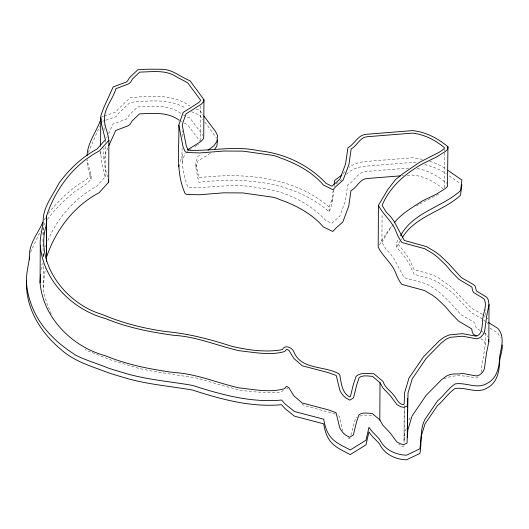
<?xml version="1.0" encoding="UTF-8"?>
<svg xmlns="http://www.w3.org/2000/svg" width="529" height="529" viewBox="0 0 529 529"><rect width="100%" height="100%" fill="white"/><g stroke="black" fill="none" stroke-linecap="round" stroke-linejoin="round"><path stroke-width="0.4" stroke-dasharray="2.65 1.98" d="M42.981 239.101L43.133 257.061L43.153 252.935M43.001 234.975L43.041 227.543M43.246 234.77L43.285 227.338M51.207 314.021L46.777 303.005L43.887 292.874L43.451 287.406L43.576 263.634M43.609 257.081L43.636 252.981M47.431 219.356L54.242 210.873L63.963 200.868L74.51 191.802L87.02 183.57L91.061 179.08C91.848 172.302 87.583 166.324 87.424 159.566M47.855 240.695C57.41 217.723 74.926 198.17 96.747 186.248L105.165 176.898L101.515 162.145L100.57 151.076M107.724 176.951C104.411 167.548 103.168 157.569 103.995 147.604M104.087 130.392L104.12 124.652M105.165 176.898L105.324 146.348M105.35 142.222L105.364 139.742M408.778 168.063L366.326 171.436C357.611 171.899 354.615 181.196 347.718 184.938L345.411 201.046L339.783 216.169L331.756 223.37L325.943 220.573C308.625 202.038 283.861 190.361 258.641 187.914C235.299 182.631 211.574 188.35 188.053 187.438C182.994 175.205 181.507 161.504 182.128 148.299M182.188 136.74L182.221 130.961M333.204 190.46C331.637 197.608 332.933 205.073 329.071 211.646C293.41 180.878 243.565 177.076 198.745 182.346L195.763 167.276L195.79 162.634L197.925 156.346L200.458 154.594M200.273 141.018L200.471 104.134M329.071 211.646L329.098 207.004L332.093 198.944L332.067 197.899M480.18 330.374L476.252 328.172L474.93 323.126L473.085 321.592L461.209 314.808L448.136 300.485L439.665 292.451L435.076 288.979L426.308 283.756L404.143 277.652L393.96 258.628L390.521 253.86L386.025 249.311L381.925 242.487L382.077 213.584M482.408 318.994L471.22 312.659L453.981 294.289L449.835 290.54L438.852 282.79L433.185 279.821L429.396 278.505L414.081 274.313L409.73 264.831L406.173 258.965L396.677 247.056L396.704 242.408L398.853 238.387M404.235 405.445L404.044 442.33L404.196 408.15M444.208 187.874L444.4 151.81M444.4 150.99L444.406 149.35M481.112 372.436C482.283 358.748 486.66 345.444 485.457 331.571M485.543 315.178L485.569 309.439M404.024 440.115L404.427 434.388L406.708 426.718M43.451 287.406L44.343 274.776L45.633 268.296M100.55 154.382L101.317 150.699M103.935 159.077L105.066 154.488L107.83 147.915M403.951 445.597L403.263 446.529L402.152 446.337L398.542 444.096M333.997 189.686L332.067 203.592M334.467 186.572L334.705 185.011M40.991 269.843L42.294 263.283M350.886 435.182L354.741 420.991L355.885 418.135L357.406 417.064M182.055 162.337L185.071 153.172M195.763 167.276L197.899 160.995L210.192 153.41M88.211 152.577L99.915 125.836M180.164 161.451L182.862 154.276L184.072 153.436M30.437 252.207L40.528 231.08M106.58 138.082L107.255 136.608M108.597 133.658L112.968 124.07L126.226 119.151L127.37 118.139L129.34 114.833L137.646 106.937C152.253 106.184 168.427 104.266 180.911 113.464M44.978 246.825L45.62 245.463M379.405 245.039L383.28 237.971L391.672 225.744M396.677 247.056L400.076 241.118M381.925 242.487L386.415 234.34L393.715 223.628M44.112 220.031L45.745 217.307M43.682 225.354L45.719 221.949M400.493 240.483L401.736 238.572M408.745 419.9L410.722 416.997M48.357 213.478L54.262 206.224L63.989 196.219L74.536 187.154L87.047 178.928L91.087 174.438M343.116 173.638L344.968 171.416M283.332 390.071L282.175 391.42L280.006 392.273L271.595 392.749L251.784 391.705L239.882 390.151L222.656 385.641L197.542 378.202L152.478 371.226L139.16 368.475L111.738 360.269L86.987 350.568M341.86 179.655L335.915 184.125M478.13 377.032L476.444 377.997L475.571 377.918C465.375 375.656 453.902 374.148 444.129 378.857M186.803 151.552L188.04 150.692M197.443 145.072L198.534 144.351M350.191 438.329L349.464 438.779L347.024 437.08M416.369 205.979L419.061 204.412M438.627 194.255L419.761 203.87M194.705 146.718L196.9 145.435M189.283 149.833L191.313 148.662M359.793 416.052L364.488 415.067L373.653 415.536M101.918 116.843L103.479 116.32M104.259 116.056L116.195 111.996L117.451 109.847L130.134 97.706C150.17 95.961 172.507 93.626 189.812 105.965M102.672 121.227L105.013 120.44M105.793 120.176L116.168 116.645L117.425 114.489L130.114 102.348C148.609 100.96 169.049 98.196 185.692 108.207M402.047 175.734L403.376 175.628M407.231 175.324C420.396 173.77 433.106 180.832 443.077 188.734M416.197 162.82L412.997 162.377L363.522 166.311L357.988 167.541A26.053 19.024 0.3 0 0 346.27 174.471M286.354 388.478L287.935 388.716M195.922 109.139L199.168 109.728L202.984 114.8M422.526 159.361L413.023 157.735L363.549 161.669L358.014 162.892A26.053 19.024 0.3 0 0 349.014 167.362M417.335 168.566C428.609 170.444 438.356 176.541 447.19 183.51M429.733 161.312C435.691 163.15 441.55 165.617 446.549 169.399M424.622 164.499C432.332 166.542 440.102 169.181 446.529 174.041M335.419 414.055L304.056 405.492L302.125 403.958M482.435 314.352L471.24 308.01L454.001 289.647L449.862 285.898L438.878 278.148L433.211 275.173L429.422 273.863L414.108 269.671L409.757 260.189L406.199 254.323L396.704 242.408M191.65 111.679L195.089 113.636L199.142 114.376L202.957 119.448M183.332 114.846L187.934 117.471L189.845 117.934L202.971 135.384M180.587 121.081L181.844 121.802M184.323 123.217L187.491 124.626L199.863 141.078M490.006 328.139L497.729 332.986L500.441 337.502M481.185 331.009L483.493 332.457M484.108 332.84L486.554 334.381L487.989 336.775M480.775 338.679L483.731 340.537L484.657 342.078L485.377 346.323M85.01 349.266L86.326 350.132M449.147 175.859L459.919 183.332M483.03 314.848L485.43 316.838M486.025 317.34L487.824 318.835M483.605 319.992L485.999 321.982M486.601 322.478L487.798 323.477M329.098 207.004C293.43 176.23 243.591 172.434 198.772 177.704L195.79 162.634M204.902 122.034L216.381 137.884M338.606 415.589L339.644 416.997L342.64 430.666M91.061 179.08L88.019 168.11L87.02 160.36"/><path stroke-width="0.79" d="M203.936 99.657L203.758 101.482L201.199 104.286L186.102 113.808L183.047 122.146L182.247 125.181L186.301 145.991L188.251 150.282C211.765 151.195 235.491 145.468 258.833 150.758C284.053 153.205 308.817 164.883 326.135 183.418L331.954 186.215L339.975 179.014L345.609 163.884L347.917 147.783C354.807 144.04 357.809 134.736 366.524 134.28L412.726 130.603C425.898 132.025 437.88 138.314 447.951 146.745L447.62 149.416L445.001 151.711L436.643 156.948L422.188 163.983C405.201 173.743 389.873 186.757 382.117 205.331L386.216 212.155L390.713 216.705L394.151 221.472L404.341 240.497L426.506 246.6L435.274 251.824L439.864 255.295L448.327 263.323L461.407 277.652L473.276 284.437L475.121 285.971L476.444 291.016L486.746 297.225L488.188 299.619L489.027 304.559L486.614 316.448L484.65 331.214A16.049 11.717 0.3 0 1 479.466 337.938L477.303 338.745L475.181 338.56L462.525 336.219L450.45 337.29L446.463 339.029L441.9 342.395L426.288 358.245L412.21 378.916L408.018 392.921L407.092 443.038L403.931 444.545L400.909 444.023L396.803 441.874L390.521 433.377L382.698 425.025L379.842 419.867L372.277 413.493C367.834 413.394 362.808 411.879 358.92 414.822L356.434 422.327L353.372 434.99L349.636 437.298L345.602 435.109A28.493 20.803 0.3 0 1 339.638 427.412L336.047 412.666L328.073 409.777L302.158 402.979L293.767 395.718L288.728 387.506L286.387 386.349L284.609 388.65C269.955 392.948 253.913 389.437 238.976 387.896C217.234 382.936 196.464 373.785 173.955 372.522C150.6 369.348 127.152 364.785 105.317 355.719C72.175 346.826 43.107 317.85 40.078 282.803L40.27 245.641C39.477 236.351 43.318 227.516 43.252 218.318C44.277 205.497 53.409 194.447 59.003 183.133C69.147 169.399 81.816 157.166 96.946 149.092L105.364 139.742L101.713 124.989L100.748 117.226L101.032 115.051L103.823 107.572L113.16 86.915L126.418 81.988L127.562 80.983L129.532 77.67L137.844 69.782C145.693 69.021 153.622 69.2 161.504 69.319C172.414 69.094 180.534 77.115 190.043 80.772L203.936 99.657L203.738 136.813L203.566 138.638L201 141.441L187.497 149.866M46.479 261.161L46.512 216.116C55.38 189.012 73.815 164.347 99.366 150.917L108.881 140.357C108.207 133.572 104.94 127.403 104.431 120.579C103.492 109.02 112.836 99.346 115.924 88.72L128.752 83.833L130.484 82.306L132.435 79.033L139.722 72.089C151.955 71.911 165.537 69.511 176.296 76.705L187.709 82.822L200.491 100.034L200.418 100.801L198.752 102.547L183.08 112.479L178.809 125.122C179.463 147.902 175.33 172.533 185.289 193.872L187.484 194.546L199.737 194.751L223.661 192.827L242.857 192.933L271.443 197.019A21.246 15.513 0.3 0 1 279.596 199.506C295.856 205.226 311.984 213.676 323.312 226.934L332.794 231.497L336.199 227.82L342.838 222.008L348.756 206.105L350.945 190.731C357.075 187.557 359.469 179.139 367 178.524L400.539 175.853M46.512 260.909L46.512 216.116M100.596 146.123L100.748 117.226M46.294 257.921C55.161 230.809 73.597 206.145 99.148 192.721L108.663 182.161L108.881 140.357M178.809 125.122L182.981 146.579L185.024 151.32L186.334 152.478L199.955 152.947L223.879 151.03L243.076 151.135L271.661 155.215A21.246 15.513 0.3 0 1 279.815 157.702C296.075 163.421 312.203 171.872 323.536 185.13L333.012 189.693L336.418 186.016L343.056 180.204L348.975 164.307L351.163 148.927C357.293 145.753 359.687 137.335 367.219 136.72L412.6 133.11C424.483 134.492 435.321 140.073 444.42 147.71L444.334 148.418L442.535 149.985L438.845 152.451L419.98 162.066L402.827 173.717L395.414 179.708L387.585 189.898L378.427 205.351L378.209 247.149C382.996 256.843 392.406 263.356 396.056 273.83C397.484 277.553 399.276 281.144 401.716 284.318L424.562 290.547L432.696 295.407L437.093 298.74L445.372 306.595L451.508 313.816L458.676 321.156L471.676 328.846L472.318 332.265L473.369 334.308L476.371 335.915M379.789 420.185L380.034 382.712L372.469 376.337C368.025 376.231 363 374.724 359.112 377.666L356.632 385.172L353.564 397.834L349.834 400.142L345.794 397.953A28.493 20.803 0.3 0 1 339.83 390.257L336.239 375.511L328.271 372.621L302.357 365.823L293.959 358.563L288.927 350.343L286.586 349.193L284.8 351.494C270.154 355.792 254.105 352.281 239.168 350.734C217.432 345.781 196.662 336.623 174.147 335.366C150.791 332.192 127.344 327.623 105.509 318.564C72.374 309.67 43.305 280.694 40.27 245.641M407.469 437.701L407.588 409.069M407.594 407.416L407.641 398.337M447.951 146.745L447.428 186.572L444.81 188.866L436.451 194.11L421.99 201.139C412.448 207.533 401.954 213.273 394.654 222.325M407.449 435.493L407.826 430.077L412.018 416.072L426.096 395.401L441.708 379.551L446.271 376.185L450.252 374.446L454.186 373.95L459.509 373.917L462.326 373.381L474.989 375.722L477.112 375.901L479.274 375.094A16.049 11.717 0.3 0 0 484.458 368.376L486.416 353.603L488.829 341.714L489.027 304.559M407.661 400.546L407.284 405.882L404.123 407.39L401.101 406.861L396.995 404.718L390.713 396.221L382.89 387.869L380.034 382.712M26.629 280.588C25.048 307.356 40.402 332.205 60.346 348.922C73.921 361.492 91.748 366.332 108.531 372.826A419.127 306.033 0.3 0 0 123.68 377.455C146.07 384.385 169.597 385.998 192.563 390.065C221.267 399.349 251.037 407.542 281.514 404.678L285.045 408.6L294.448 416.158L323.682 423.841C324.588 429.151 325.89 434.501 328.807 439.103C333.581 447.045 342.481 450.318 350.205 454.603L365.975 444.856L368.971 431.882C371.761 436.643 376.291 439.93 379.677 444.195C384.504 454.371 395.566 459.483 406.484 459.84L419.914 453.426C422.082 442.032 419.418 430.09 424.992 419.338L437.635 400.784C443.871 395.613 448.321 388.425 455.085 383.915C466.016 382.09 477.191 389.681 487.421 383.214C497.002 378.169 499.409 367.1 499.568 357.161C501.181 347.467 505.301 336.709 497.756 328.344L488.538 322.551M40.078 282.803L40.488 274.267M217.492 139.94L216.91 146.004L214.734 149.145M461.87 184.681L460.561 195.221C443.018 211.54 415.787 215.799 402.569 237.296M334.136 184.264L334.731 180.369L341.886 175.006M179.053 164.949L178.584 166.919M108.809 145.713L115.706 130.524L128.527 125.638L130.266 124.103L132.217 120.837L139.504 113.894C153.02 113.338 167.918 111.659 179.351 120.381M100.927 119.018C96.833 131.252 87.503 142.473 87.047 155.711M42.895 222.074C38.095 233.355 28.526 244.114 29.525 256.982C28.526 265.637 25.947 274.141 26.476 282.962C28.09 302.978 37.519 322.313 51.954 336.279C59.003 343.804 67.441 349.762 76.044 355.382C86.465 360.553 97.812 363.74 108.557 368.177A419.127 306.033 0.3 0 0 123.7 372.813C146.09 379.743 169.617 381.349 192.582 385.423C221.294 394.7 251.063 402.9 281.54 400.036L285.065 403.951L294.474 411.516L323.702 419.199C324.614 424.509 325.917 429.859 328.826 434.454C333.607 442.403 342.508 445.676 350.231 449.961L366.002 440.214L368.991 427.24C371.781 432.001 376.317 435.288 379.696 439.553C384.53 449.729 395.593 454.841 406.51 455.198L419.933 448.784L421.289 436.075L424.972 423.98L437.609 405.432C443.851 400.255 448.294 393.067 455.066 388.564C465.996 386.732 477.165 394.33 487.394 387.863C496.976 382.817 499.383 371.748 499.548 361.803C500.031 356.136 502.689 350.608 502.266 344.954M400.513 235.841C413.043 212.036 442.059 207.487 460.587 190.579L461.89 180.039L448.129 170.49M207.983 150.243L213.888 145.753L216.936 141.362L217.518 135.298L215.296 131.179L203.817 115.911M378.427 205.351C383.214 215.045 392.624 221.558 396.274 232.026C397.702 235.749 399.494 239.346 401.934 242.513L424.78 248.749L432.914 253.603L437.311 256.935L445.59 264.791L451.726 272.012L458.894 279.352L471.894 287.049L472.536 290.461L473.587 292.504L483.949 298.733C487.917 305.802 482.474 313.69 482.574 321.215C482.144 326.089 482.19 335.333 475.789 336.12L462.498 333.66L449.24 334.923L444.347 337.059L439.295 340.782L423.405 356.903L408.963 378.096L404.645 392.584L404.169 403.792L403.482 404.731C398.192 404.163 396.618 398.403 393.622 394.945C390.032 390.607 384.676 387.182 383.102 381.515L373.871 373.739C367.913 373.818 361.102 371.973 356.103 376.331L353.299 384.662L350.41 396.525L349.689 396.975C341.919 392.816 341.185 382.91 339.863 375.2L338.825 373.791C324.568 365.651 301.801 369.89 294.21 352.698C292.894 347.844 285.157 343.876 282.393 349.616C265.981 352.671 248.346 350.092 232.105 346.409C210.727 339.492 189.078 333.687 166.622 331.67C144.609 328.674 122.788 323.239 102.348 314.504C66.555 304.149 35.192 264.738 45.851 226.498A57.912 42.287 0.3 0 0 46.724 219.925M488.472 339.598L488.829 341.714M108.194 179.245L108.663 182.161M29.24 257.239L29.399 259.679"/></g></svg>
